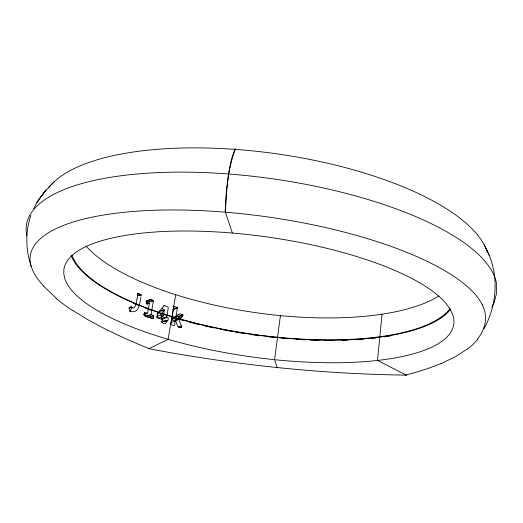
<?xml version="1.0" encoding="UTF-8"?>
<svg xmlns="http://www.w3.org/2000/svg" width="523" height="523" viewBox="0 0 523 523"><rect width="100%" height="100%" fill="white"/><g stroke="black" fill="none" stroke-linecap="round" stroke-linejoin="round"><path stroke-width="0.78" d="M225.4 212.188C226.498 191.058 227.597 169.321 235.291 149.375A225.465 81.804 8.1 0 1 485.945 248.497C499.347 273.268 497.451 304.308 484.056 328.673M141.033 296.083C142.191 293.939 138.549 293.671 137.32 294.142M173.087 310.008L177.317 307.838A0.987 0.863 65.8 0 0 176.983 307.459A3.942 3.4 63.2 0 0 176.055 307.04L175.401 306.798A3.949 3.439 66.7 0 0 174.421 306.628M141.158 295.011L137.457 295.554M438.889 295.985A193.262 68.827 8 0 1 382.045 314.199L377.495 360.452L406.286 375.128M137.634 295.018L137.85 293.462L138.824 293.749M137.608 295.253L137.091 298.796M153.448 301.196L147.623 302.556L147.094 301.948L152.696 300.195L153.422 300.81L151.062 314.637L145.172 316.199L145.636 313.63M140.877 297.286C139.804 302.379 139.334 313.094 131.633 311.643C127.455 310.806 130.031 304.759 133.051 307.995C133.731 308.04 134.378 307.609 134.725 307.04C137.837 303.157 132.96 303.059 130.214 301.523M171.747 321.9L171.289 320.599L175.395 320.011L174.564 324.94A0.706 0.621 67.9 0 1 174.362 325.319A0.981 0.869 68.2 0 1 173.93 325.463A3.975 3.511 69 0 1 173.061 325.319L172.198 325.103A4.021 3.576 73 0 1 171.354 324.75A0.987 0.869 69.9 0 1 171.014 324.352A0.706 0.621 69.4 0 1 170.962 323.874L173.799 307.204A0.732 0.634 67.7 0 1 174.002 306.824A0.981 0.856 67.4 0 1 174.427 306.674L173.106 307.393M172.57 318.749L171.42 319.808L175.872 317.186L177.375 308.289A0.719 0.634 66.2 0 0 177.317 307.838M148.898 348.71L168.125 339.309L175.715 294.704A193.085 68.755 8 0 0 280.426 315.611A193.085 68.755 8 0 0 382.012 314.179M166.098 320.704C167.621 326.032 159.567 323.502 162.692 319.618M166.7 317.18L168.321 307.531L167.523 306.668L165.105 305.818M161.476 318.86L161.953 316.127M162.941 310.407L163.117 309.08L161.888 308.295M156.488 317.422L158.665 318.134L163.359 316.069L164.431 309.897L159.986 310.57L159.855 311.296L164.327 310.492M137.078 298.868L137 299.293M147.316 304.255L147.623 302.556M143.792 314.637L147.604 313.375L149.395 303.347L146.44 303.909M136.908 299.79L135.967 303.785M144.276 313.656L144.204 314.029A4.53 3.602 78.2 0 0 144.139 314.591A1.504 1.203 78.1 0 0 144.289 315.585A0.706 0.569 78.2 0 0 144.636 315.814L152.566 318.677A0.726 0.601 75.8 0 0 152.938 318.677A1.497 1.236 75.3 0 0 153.416 317.945M146.447 301.594L146.309 302.333A5.25 4.158 77.2 0 0 146.237 302.895A1.151 0.915 77.1 0 0 146.303 303.51M30.896 215.378C25.117 231.748 25.705 249.902 31.125 266.299L32.877 270.868L35.374 275.438A318.808 101.207 6.7 0 0 43.481 285.963M494.176 302.333L496.523 293.462L496.556 284.041A237.462 80.666 8.1 0 0 246.072 175.565A237.462 80.666 8.1 0 0 26.869 235.781M483.925 327.803L481.5 333.256L477.669 339.035M132.051 307.72L129.946 311.283M162.653 321.861L162.816 319.52M33.701 208.742C38.604 198.413 45.998 189.404 54.34 181.651M157.704 313.689L163.745 305.975M156.573 316.422L160.417 315.094L164.431 309.897M157.299 314.029L159.567 311.113M175.872 317.186L179.441 313.944L181.743 314.238M450.682 309.185A195.059 64.734 8 0 1 379.776 337.132A194.876 64.662 8 0 1 277.523 337.485A195.001 64.708 8 0 1 179.062 318.932C182.311 317.827 186.312 311.76 178.703 316.873A0.726 0.654 61.7 0 0 178.461 316.644A2.929 2.608 59.9 0 0 178.003 316.435A6.263 5.557 58.9 0 0 177.689 316.317L176.539 315.997M182.396 316.402L178.225 317.892L175.009 320.318M175.166 320.481L178.971 319.004L175.486 320.233M467.484 348.913L455.749 356.516L441.177 363.583M177.84 314.879L179.101 314.205M172.734 318.599L176.532 316.572M176.983 307.452L172.832 309.551A0.686 0.608 64.5 0 1 173.054 309.793M178.461 316.637L182.579 314.611A1.013 0.896 63.4 0 1 182.952 314.977M175.323 320.9L178.879 319.37M178.474 327.052L181.311 325.875L178.788 319.135M171.74 317.932L176.035 316.232M170.916 322.776L175.212 321.115M162.006 319.226L166.961 317.356L167.7 317.585A0.889 0.771 70.2 0 1 168.171 318.272A4.276 3.707 70.1 0 1 167.798 320.56A0.883 0.765 71 0 1 167.125 320.998M179.337 327.705L181.474 326.908A2.36 2.112 65.2 0 0 181.291 325.921L181.318 325.907M179.886 327.758L181.278 327.287A0.726 0.654 64.9 0 0 181.474 326.908M161.444 319.043L166.687 317.271M147.14 300.745L150.552 299.607A0.922 0.739 75.4 0 1 150.774 299.561A1.837 1.477 75.1 0 1 151.055 299.594M145.897 301.111L150.552 299.607M143.845 314.323L147.604 313.375M145.708 316.389L151.33 314.728L153.154 315.376A0.732 0.601 75 0 1 153.481 315.631L147.695 317.167L146.721 316.748M161.555 318.422L166.739 316.964M161.614 322.142L166.059 320.919M149.395 303.347L147.094 303.909L146.342 303.543M166.334 320.952L167.818 320.573M161.542 321.906L166.386 320.704L167.125 320.932M148.558 317.736L153.684 316.618A4.929 4.092 75 0 1 153.638 317.049L153.579 317.383A4.524 3.753 75.1 0 1 153.442 317.958L151.252 318.402M161.712 321.567L166.111 320.612M137.307 295.384L140.981 294.619M129.41 307.374L131.358 306.968M129.443 307.452L131.593 307.04M137.386 293.763L137.771 293.691M128.736 308.04L129.495 307.929M129.645 311.316L130.43 311.237M151.18 299.627L152.696 300.195M172.152 316.899L167.027 315.304M162.431 319.435L157.246 317.644L157.24 314.728A3.981 3.328 73.7 0 1 157.691 313.676M163.359 316.069L160.417 315.094M161.607 319.095L162.718 319.461M163.679 314.225L161.607 313.545M178.768 326.993L179.964 327.333A6.335 5.72 69.3 0 0 180.311 327.398A3.386 3.04 66.3 0 0 180.834 327.444A0.896 0.804 65.2 0 0 181.285 327.3M158.593 312.532L151.86 310.165M146.492 316.67L145.172 316.199M147.342 313.284L145.231 312.493A0.713 0.569 77.5 0 0 144.858 312.506M146.401 301.666L147.068 301.934M148.401 308.903L139.21 305.334M107.032 329.993L88.387 320.017L72.292 310.132M56.366 298.326L43.416 285.963M482.428 304.772L484.867 311.303L485.658 317.559A311.277 96.781 9.4 0 1 483.886 327.803M484.167 244.731L489.221 255.178M485.978 248.497L487.05 251.288M175.395 320.011L177.487 325.914A1.34 1.196 66.7 0 0 177.683 326.339A1.249 1.118 67.3 0 0 178.075 326.679A4.191 3.792 71.1 0 0 178.768 327.006M168.131 339.303A196.694 60.4 8 0 0 274.568 359.687A196.7 60.4 8 0 0 377.482 360.445A196.896 60.472 8 0 0 452.663 314.584L450.205 309.374L446.694 304.347A196.844 60.452 8 0 0 232.356 233.055L225.145 211.416L226.328 191.621L228.459 173.956L231.434 159.378L235.056 148.512L235.474 150.055M277.288 367.839L274.575 359.687L280.426 315.617L280.583 316.186M487.207 251.753L487.358 252.21M31.125 266.299L30.406 263.259M390.302 335.969A196.341 65.172 8 0 1 384.699 336.851M375.978 337.995A196.341 65.172 8 0 1 372.003 338.44M363.335 339.231A196.341 65.172 8 0 1 356.326 339.715M347.671 340.146A196.341 65.172 8 0 1 341.31 340.342M333.341 340.466A196.341 65.172 8 0 1 324.535 340.44M318.958 340.342A196.341 65.172 8 0 1 310.204 340.068M304.667 339.813A196.341 65.172 8 0 1 296.057 339.309M288.108 338.727A196.341 65.172 8 0 1 281.649 338.172M273.568 337.368A196.341 65.172 8 0 1 267.09 336.642M259.872 335.746A196.341 65.172 8 0 1 250.36 334.432M245.673 333.726A196.341 65.172 8 0 1 235.644 332.085M231.003 331.268A196.341 65.172 8 0 1 220.046 329.176M213.776 327.875A196.341 65.172 8 0 1 204.356 325.783M198.099 324.299A196.341 65.172 8 0 1 188.744 321.926M182.566 320.253A196.341 65.172 8 0 1 171.89 317.154M167.393 315.761A196.341 65.172 8 0 1 157.796 312.617M151.853 310.538A196.341 65.172 8 0 1 145.185 308.073M139.308 305.772A196.341 65.172 8 0 1 133.411 303.333M449.924 308.688A193.987 64.362 8 0 1 253.387 334.341A193.987 64.362 8 0 1 71.893 255.211M494.085 302.314A396.349 133.064 11 0 1 491.836 307.217M232.356 233.055A196.844 60.452 8 0 0 63.937 269.051L63.747 273.483L64.695 278.282A196.896 60.472 8 0 0 168.144 339.303M48.711 187.881A225.459 81.804 8.1 0 1 235.291 149.395M30.439 263.265A229.78 71.919 8.1 0 1 232.264 212.796A229.78 71.919 8.1 0 1 482.33 304.772M406.286 375.135A712.509 329.85 9.7 0 1 148.983 348.73M149.205 348.632A527.955 179.919 3.2 0 1 107.261 329.935M175.741 294.717A193.262 68.827 8 0 1 86.092 246.156M71.978 310.159A345.677 110.889 5.9 0 1 56.079 298.339M130.234 301.529A195.059 64.734 8 0 1 71.082 255.577M441 363.511A490.437 155.861 12.4 0 1 405.979 375.004M477.813 339.067A335.06 104.07 10.1 0 1 467.686 348.965M146.381 301.555A1.654 1.314 77.1 0 1 147.12 300.686M153.52 315.611A1.464 1.209 75.2 0 1 153.657 316.611M144.276 313.656A4.936 3.923 78.2 0 1 144.374 313.238A1.497 1.196 78 0 1 144.838 312.46M178.827 316.899A1.281 1.157 62.1 0 1 178.18 317.781M181.743 314.277A4.276 3.753 60.6 0 1 182.573 314.624M163.686 305.824A2.334 1.961 67.7 0 1 165.039 305.909M41.252 196.452L36.956 202.362L45.946 190.045L41.252 196.452"/></g></svg>
